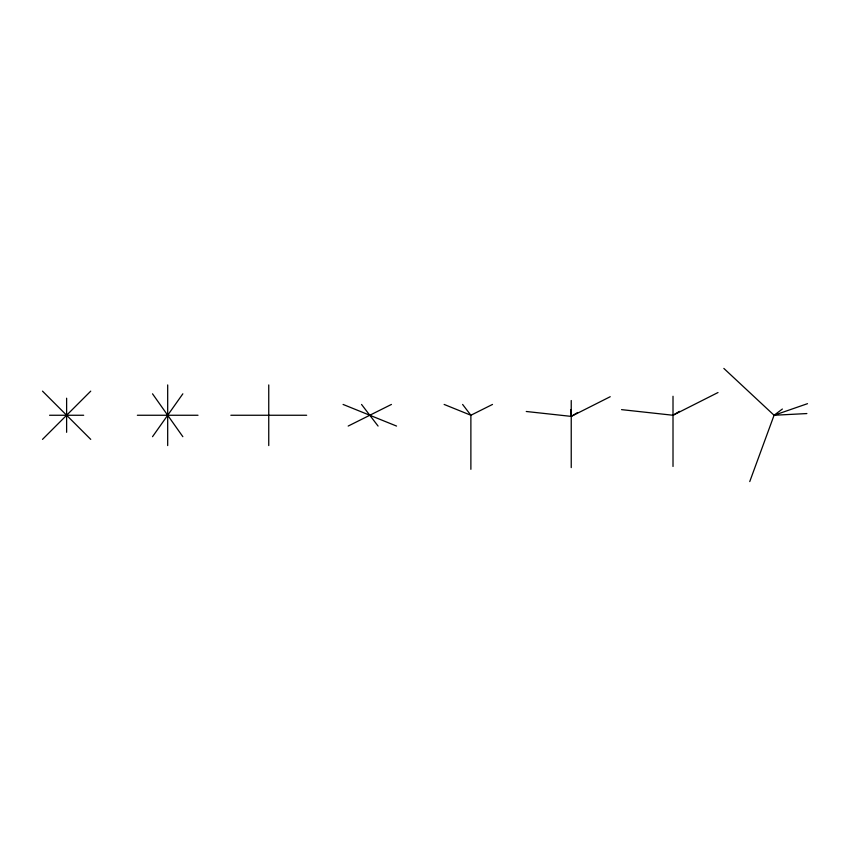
<?xml version="1.0" encoding="UTF-8"?>
<svg xmlns="http://www.w3.org/2000/svg" width="850" height="850" viewBox="0 0 850 850"><rect width="100%" height="100%" fill="white"/><g stroke="black" fill="none" stroke-linecap="round" stroke-linejoin="round"><path stroke-width="1.27" d="M749.753 481.578L774.074 415.257L782.372 409.031M152.522 436.688L182.846 393.816M42.5 439.376L90.738 391.138M577.681 412.505L571.232 416.394L526.256 411.485M621.541 409.636L673.009 415.257L679.458 411.368M610.226 396.706L571.232 416.394L570.754 409.562M673.009 415.257L718.006 392.53M348.181 426.062L391.436 404.441M492.501 404.441L470.879 415.257L444.146 404.441M723.849 368.422L774.074 415.257L807.5 403.676M774.074 415.257L806.873 413.557M49.566 415.257L83.672 415.257M137.36 415.257L198.008 415.257M230.849 415.257L306.648 415.257M343.081 404.441L396.546 426.062M42.5 391.138L90.738 439.376M462.612 404.441L470.879 415.257L470.879 469.317M361.547 404.441L378.069 426.062M152.522 393.816L182.846 436.688M673.009 396.27L673.009 466.469M571.232 400.509L571.232 467.606M268.749 384.933L268.749 445.57M167.684 384.933L167.684 445.57M66.619 398.204L66.619 432.31"/></g></svg>
